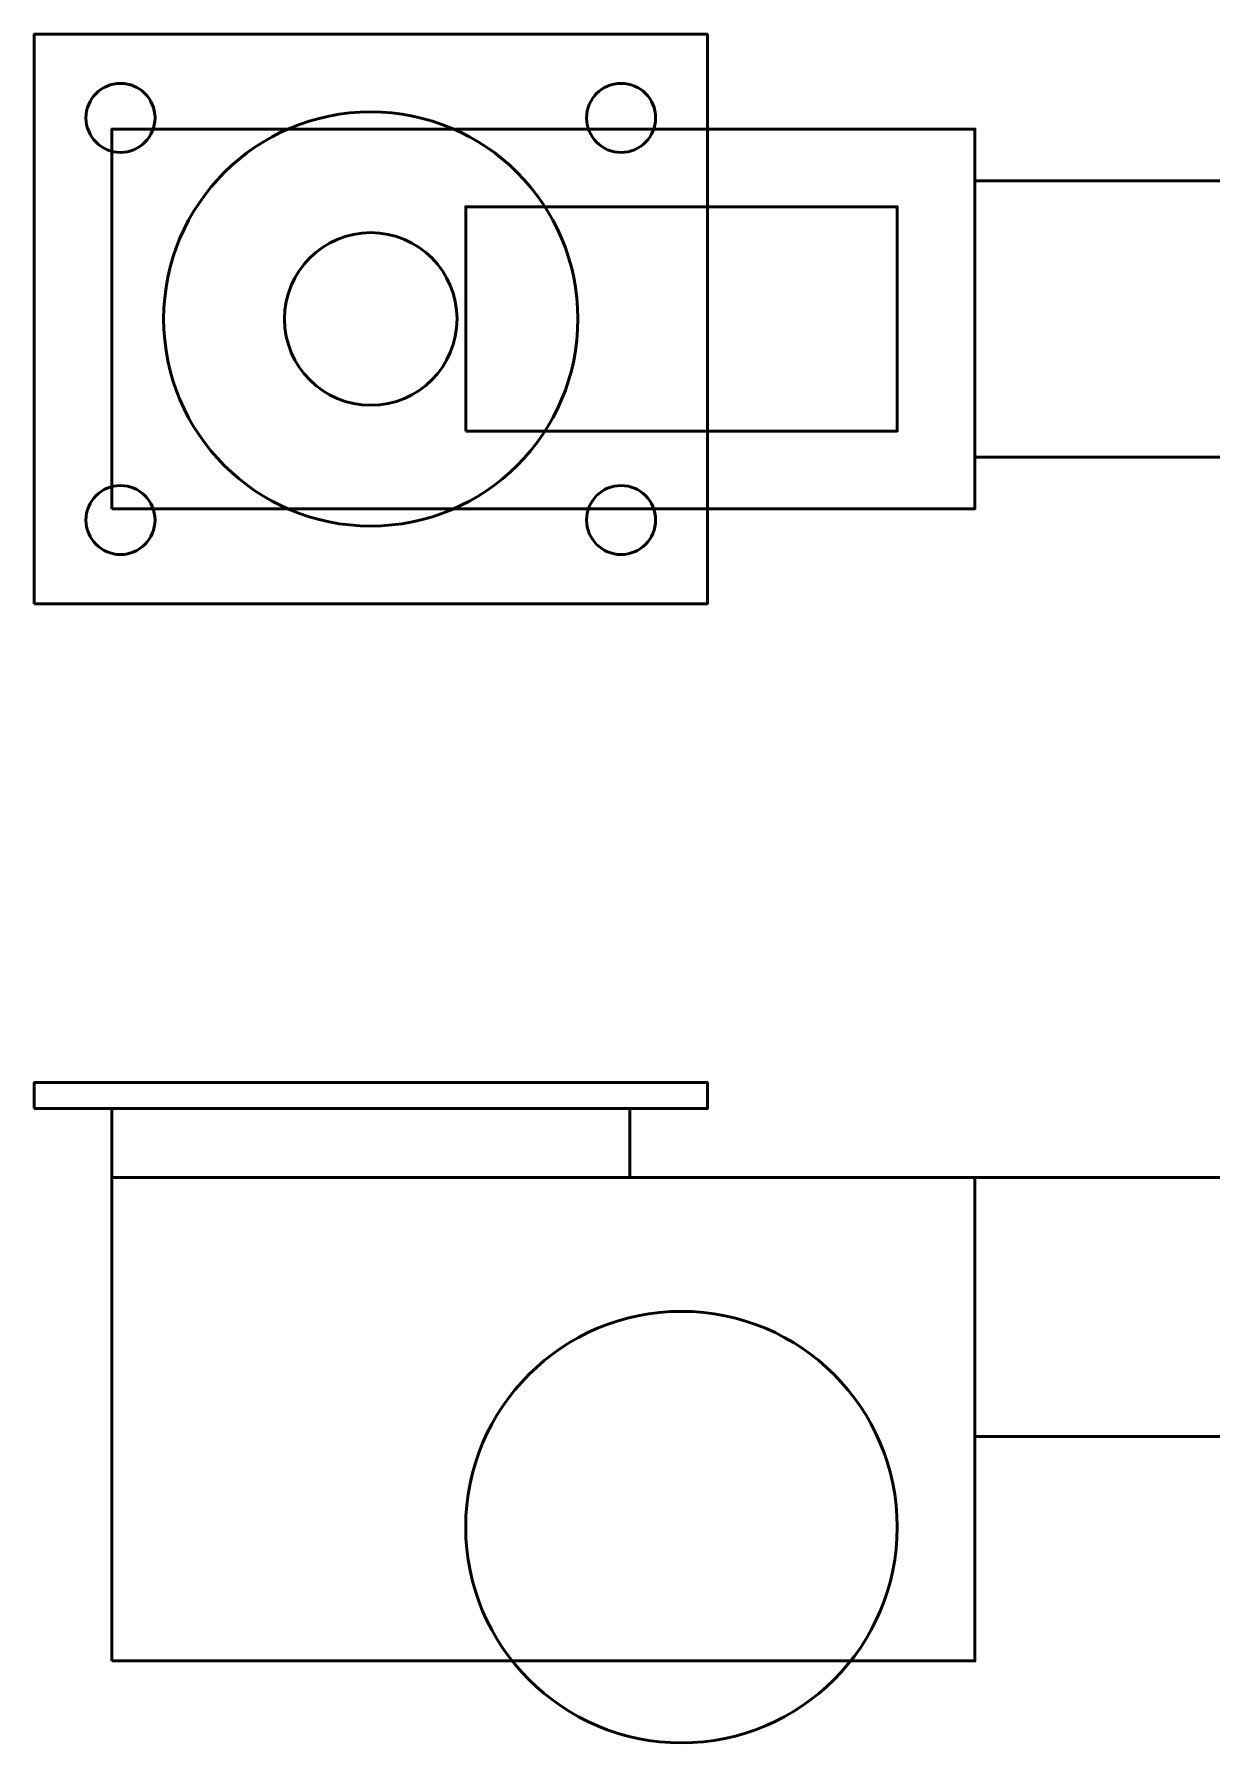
# Model space of a CAD drawing. Header units: centimetres. Extents: x -11.9 to 11.9, y -6.8 to 14.1.
# Drawn here: x -3.45 to 3.37, y -6.75 to 3.15 of the extents above; entities that cross this region are included whole.
import ezdxf

# ---------------------------------------------------------------- set-up
doc = ezdxf.new("R2010")
doc.units = ezdxf.units.CM
doc.header["$MEASUREMENT"] = 0
doc.layers.add('Layer 1', color=7, linetype='Continuous')

msp = doc.modelspace()

# ---------------------------------------------------------------- linework, layer by layer
at = {"layer": 'Layer 1', "lineweight": 53}
for points in [[(-3.45, -0.15), (0.45, -0.15), (0.45, 3.15), (-3.45, 3.15), (-3.45, -0.15)], [(-3, 0.4), (2, 0.4), (2, 2.6), (-3, 2.6), (-3, 0.4)], [(2, 0.7), (3.8, 0.7), (3.8, 2.3), (2, 2.3), (2, 0.7)], [(-0.95, 0.85), (1.55, 0.85), (1.55, 2.15), (-0.95, 2.15), (-0.95, 0.85)], [(-3.45, -3.075), (0.45, -3.075), (0.45, -2.925), (-3.45, -2.925), (-3.45, -3.075)], [(-3, -3.475), (0, -3.475), (0, -3.075), (-3, -3.075), (-3, -3.475)], [(-3, -6.275), (2, -6.275), (2, -3.475), (-3, -3.475), (-3, -6.275)], [(-3, -6.275), (2, -6.275), (2, -3.475), (-3, -3.475), (-3, -6.275)], [(2, -4.975), (3.8, -4.975), (3.8, -3.475), (2, -3.475), (2, -4.975)]]:
    msp.add_lwpolyline(points, close=True, dxfattribs=at)
for centre, major_axis in [((-2.95, 2.665), (0, 0.2)), ((-0.05, 2.665), (0, 0.2)), ((-1.5, 1.5), (0, 1.2)), ((-1.5, 1.5), (0, 0.5)), ((-2.95, 0.335), (0, 0.2)), ((-0.05, 0.335), (0, 0.2)), ((0.3, -5.5), (0, 1.25))]:
    msp.add_ellipse(centre, major_axis=major_axis, ratio=1, dxfattribs=at)

doc.saveas('drawing.dxf')
